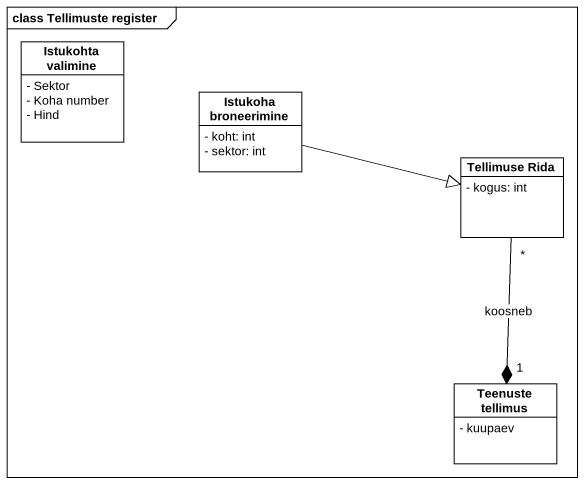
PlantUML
@startuml
mainframe class Tellimuste register
hide circle
hide empty members
skinparam classAttributeIconSize 0
class "Istukohta valimine" as Istukohta_valimine {
  - Sektor
  - Koha number
  - Hind
}
class "Istukoha broneerimine" as Istukoha_broneerimine {
  - koht: int
  - sektor: int
}
class "Tellimuse Rida" as Tellimuse_Rida {
  - kogus: int
}
class "Teenuste tellimus" as Teenuste_tellimus {
  - kuupaev
}
Istukoha_broneerimine -right-|> Tellimuse_Rida
Tellimuse_Rida "*" --* "1" Teenuste_tellimus : koosneb
@enduml
